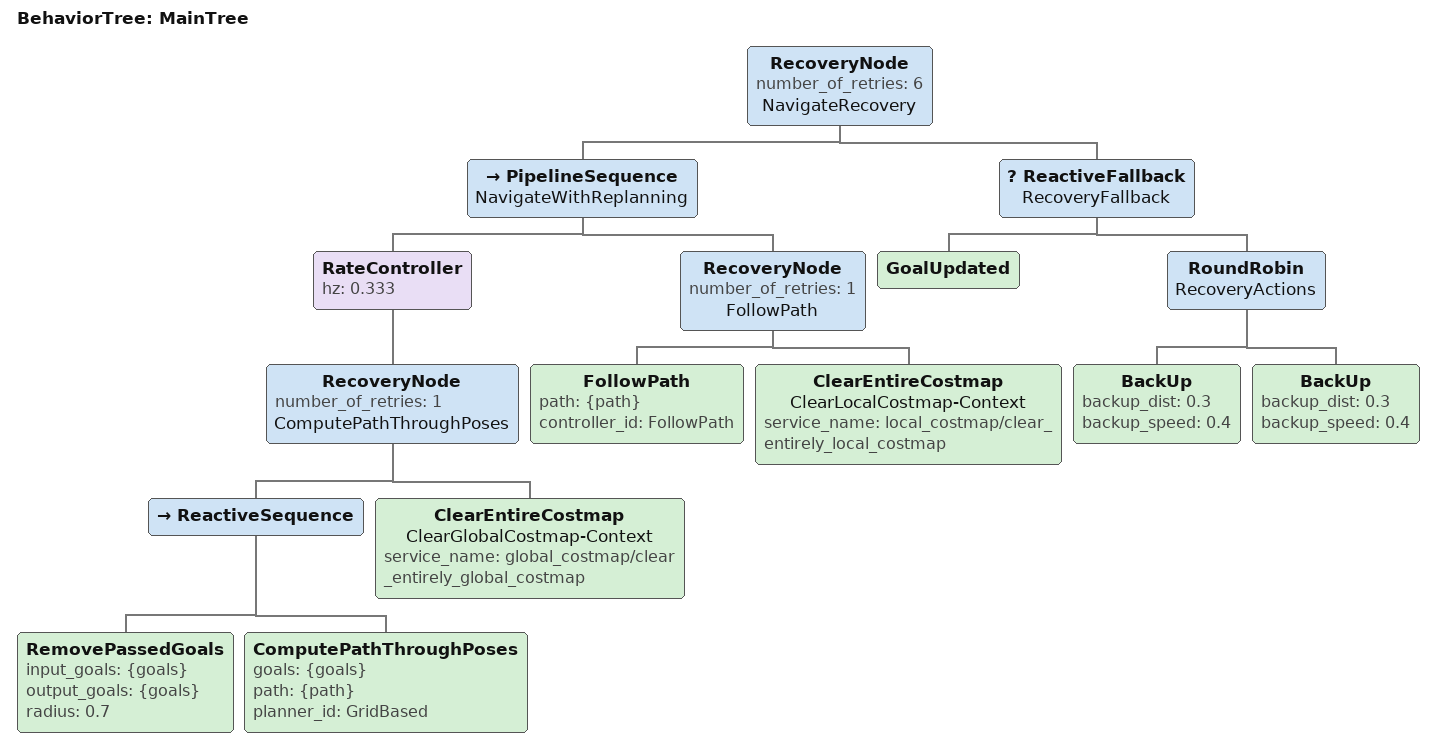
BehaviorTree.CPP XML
<!--
  SCURM Nav2 behavior tree for NavigateThroughPoses with periodic replanning
  and costmap-clearing recovery.
-->
<root main_tree_to_execute="MainTree">
  <BehaviorTree ID="MainTree">
    <RecoveryNode number_of_retries="6" name="NavigateRecovery">
      <PipelineSequence name="NavigateWithReplanning">
        <RateController hz="0.333">
          <RecoveryNode number_of_retries="1" name="ComputePathThroughPoses">
            <ReactiveSequence>
              <RemovePassedGoals input_goals="{goals}" output_goals="{goals}" radius="0.7"/>
              <ComputePathThroughPoses goals="{goals}" path="{path}" planner_id="GridBased"/>
            </ReactiveSequence>
            <ClearEntireCostmap name="ClearGlobalCostmap-Context" service_name="global_costmap/clear_entirely_global_costmap"/>
          </RecoveryNode>
        </RateController>
        <RecoveryNode number_of_retries="1" name="FollowPath">
          <FollowPath path="{path}" controller_id="FollowPath"/>
          <ClearEntireCostmap name="ClearLocalCostmap-Context" service_name="local_costmap/clear_entirely_local_costmap"/>
        </RecoveryNode>
      </PipelineSequence>
      <ReactiveFallback name="RecoveryFallback">
        <GoalUpdated/>
        <RoundRobin name="RecoveryActions">
          <BackUp backup_dist="0.3" backup_speed="0.4"/>
          <BackUp backup_dist="0.3" backup_speed="0.4"/>
        </RoundRobin>
      </ReactiveFallback>
    </RecoveryNode>
  </BehaviorTree>
</root>
